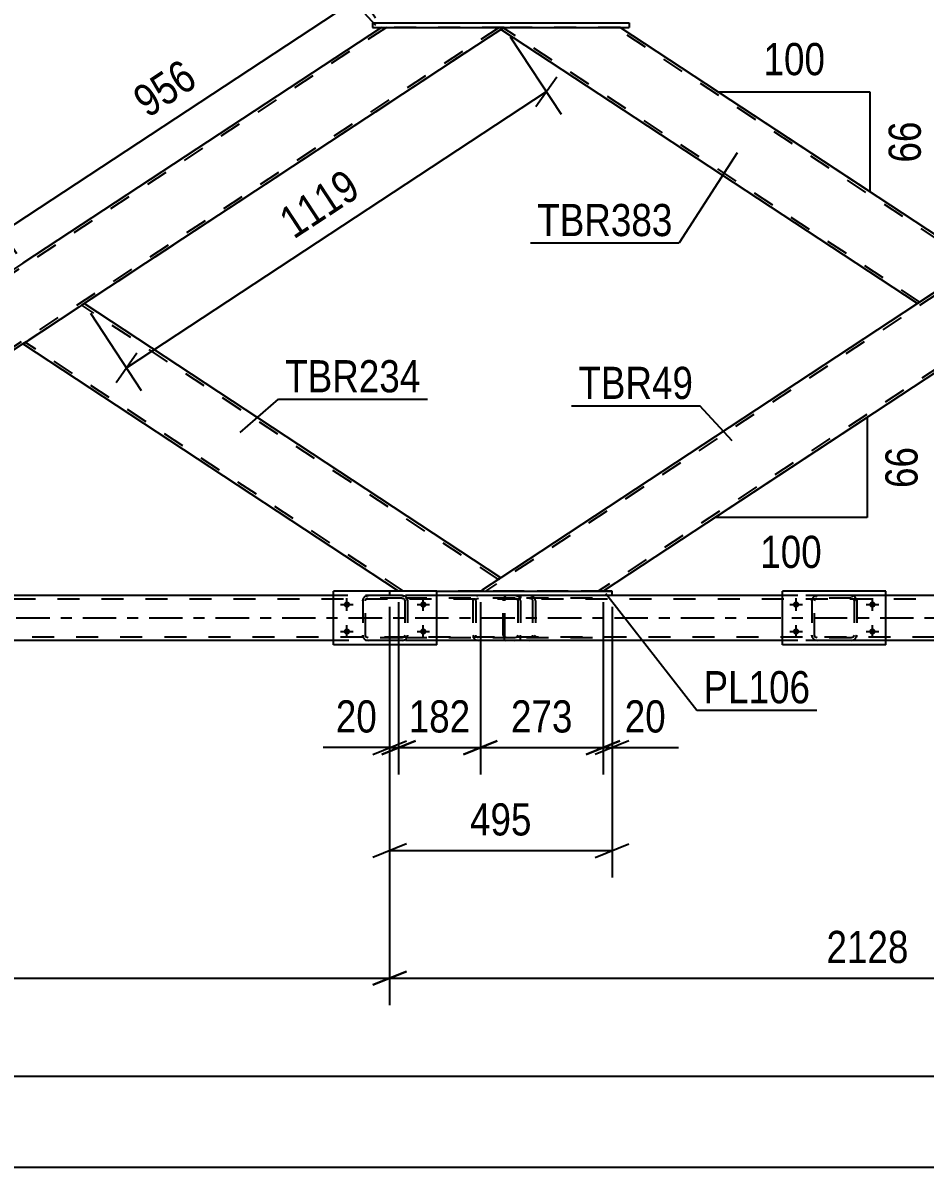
# Model space of a CAD drawing. Header units: millimetres. Extents: x -857 to 332, y -866 to -25.
# Drawn here: x -536.2 to -455.8, y -184.3 to -82.4 of the extents above; entities that cross this region are included whole.
import ezdxf

# ---------------------------------------------------------------- set-up
doc = ezdxf.new("R2010")
doc.units = ezdxf.units.MM
doc.linetypes.add('DXK_LINE_DOT2', pattern=[3.9198, 1.9599, -1.9599])
doc.linetypes.add('DXK_LINE_DOT3', pattern=[5.9187, 2.979, -0.9799, 0.9799, -0.9799])
doc.styles.add('Arial Narrow', font='ARIALN.TTF', dxfattribs={"height": 0.2})

# ---------------------------------------------------------------- blocks, each defined once
blk = doc.blocks.new('Part-570386455-11727 - 11653')
at = {"color": 2, "linetype": 'Continuous'}
for p, q in [((-459.32, -133), (-468.52, -133)), ((-468.52, -137.8), (-468.52, -133)), ((-459.32, -137.8), (-459.32, -133)), ((-459.32, -137.8), (-468.52, -137.8))]:
    blk.add_line(p, q, dxfattribs=at)
blk = doc.blocks.new('Part-570386455-11728 - 11653')
at = {"color": 7, "linetype": 'DXK_LINE_DOT2'}
for p, q in [((-465.63, -133.44), (-465.44, -133.4)), ((-465.44, -133.4), (-465.63, -133.44)), ((-462.4, -133.4), (-465.44, -133.4)), ((-462.4, -133.4), (-462.22, -133.44)), ((-462.22, -133.44), (-462.4, -133.4)), ((-465.92, -133.88), (-465.89, -133.7)), ((-465.89, -133.7), (-465.92, -133.88)), ((-465.92, -133.88), (-465.92, -136.92)), ((-465.68, -133.88), (-465.66, -133.79)), ((-465.68, -136.92), (-465.68, -133.88)), ((-465.66, -133.79), (-465.61, -133.71)), ((-465.61, -133.71), (-465.53, -133.66)), ((-465.53, -133.66), (-465.44, -133.64)), ((-462.4, -133.64), (-465.44, -133.64)), ((-462.4, -133.64), (-462.31, -133.66)), ((-462.31, -133.66), (-462.23, -133.71)), ((-462.23, -133.71), (-462.18, -133.79)), ((-462.18, -133.79), (-462.16, -133.88)), ((-462.16, -133.88), (-462.16, -136.92)), ((-461.96, -133.7), (-461.92, -133.88)), ((-461.92, -133.88), (-461.96, -133.7)), ((-461.92, -133.88), (-461.92, -136.92)), ((-465.89, -137.11), (-465.92, -136.92)), ((-465.92, -136.92), (-465.89, -137.11)), ((-465.66, -137.01), (-465.68, -136.92)), ((-465.61, -137.09), (-465.66, -137.01)), ((-465.44, -137.4), (-465.63, -137.37)), ((-465.63, -137.37), (-465.44, -137.4)), ((-465.53, -137.14), (-465.61, -137.09)), ((-465.44, -137.16), (-465.53, -137.14)), ((-462.4, -137.16), (-465.44, -137.16)), ((-462.4, -137.4), (-465.44, -137.4)), ((-462.31, -137.14), (-462.4, -137.16)), ((-462.22, -137.37), (-462.4, -137.4)), ((-462.4, -137.4), (-462.22, -137.37)), ((-462.23, -137.09), (-462.31, -137.14)), ((-462.18, -137.01), (-462.23, -137.09)), ((-462.16, -136.92), (-462.18, -137.01)), ((-461.92, -136.92), (-461.96, -137.11)), ((-461.96, -137.11), (-461.92, -136.92))]:
    blk.add_line(p, q, dxfattribs=at)
at = {"color": 7, "linetype": 'DXK_LINE_DOT3'}
blk.add_line((-463.92, -135.4), (-463.92, -135.4), dxfattribs=at)
at = {"color": 7, "linetype": 'DXK_LINE_DOT2'}
for centre, start, end in [((-465.44, -133.88), 112.5, 157.5), ((-465.44, -133.88), 112.5, 157.5), ((-462.4, -133.88), 22.5, 67.5), ((-462.4, -133.88), 22.5, 67.5), ((-465.44, -136.92), 202.5, 247.5), ((-465.44, -136.92), 202.5, 247.5), ((-462.4, -136.92), 292.5, 337.5), ((-462.4, -136.92), 292.5, 337.5)]:
    blk.add_arc(centre, 0.48, start, end, dxfattribs=at)
blk = doc.blocks.new('Bolt-570386455-11680 - 11653')
at = {"linetype": 'Continuous'}
for points in [[(-467.32, -133.92, -1), (-467.32, -134.48, -1)], [(-460.52, -133.92, -1), (-460.52, -134.48, -1)], [(-467.32, -136.32, -1), (-467.32, -136.88, -1)], [(-460.52, -136.32, -1), (-460.52, -136.88, -1)]]:
    blk.add_hatch(color=1, dxfattribs=at).paths.add_polyline_path(points)
at = {"color": 1, "linetype": 'Continuous'}
for p, q in [((-467.88, -134.2), (-466.76, -134.2)), ((-467.32, -134.76), (-467.32, -133.64)), ((-461.08, -134.2), (-459.96, -134.2)), ((-460.52, -134.76), (-460.52, -133.64)), ((-467.32, -137.16), (-467.32, -136.04)), ((-460.52, -137.16), (-460.52, -136.04)), ((-467.88, -136.6), (-466.76, -136.6)), ((-461.08, -136.6), (-459.96, -136.6))]:
    blk.add_line(p, q, dxfattribs=at)
blk = doc.blocks.new('Part-570386455-11988 - 11653')
at = {"color": 2, "linetype": 'Continuous'}
for p, q in [((-493.62, -82.99), (-493.58, -82.97)), ((-456.51, -107.4), (-493.62, -82.99)), ((-493.58, -82.97), (-493.33, -82.8)), ((-493.38, -82.84), (-493.34, -82.8)), ((-451.05, -103.81), (-482.99, -82.8)), ((-451.08, -103.83), (-451.49, -104.1)), ((-451.05, -103.81), (-451.08, -103.83)), ((-451.49, -104.1), (-456.51, -107.4))]:
    blk.add_line(p, q, dxfattribs=at)
at = {"color": 7, "linetype": 'DXK_LINE_DOT2'}
for p, q in [((-493.62, -82.99), (-493.58, -82.97)), ((-456.29, -107.26), (-493.4, -82.85)), ((-482.99, -82.8), (-493.34, -82.8)), ((-451.27, -103.96), (-483.42, -82.8)), ((-451.49, -104.1), (-451.18, -103.9)), ((-456.29, -107.26), (-456.27, -107.25))]:
    blk.add_line(p, q, dxfattribs=at)
blk = doc.blocks.new('Part-570386455-11712 - 11653')
at = {"color": 2, "linetype": 'Continuous'}
for p, q in [((-499.32, -133), (-508.52, -133)), ((-508.52, -137.8), (-508.52, -133)), ((-499.32, -137.8), (-499.32, -133)), ((-499.32, -137.8), (-508.52, -137.8))]:
    blk.add_line(p, q, dxfattribs=at)
blk = doc.blocks.new('Part-570386455-11713 - 11653')
at = {"color": 7, "linetype": 'DXK_LINE_DOT2'}
for p, q in [((-505.63, -133.44), (-505.44, -133.4)), ((-505.44, -133.4), (-505.63, -133.44)), ((-502.4, -133.4), (-505.44, -133.4)), ((-502.4, -133.4), (-502.22, -133.44)), ((-502.22, -133.44), (-502.4, -133.4)), ((-505.92, -133.88), (-505.89, -133.7)), ((-505.89, -133.7), (-505.92, -133.88)), ((-505.92, -133.88), (-505.92, -136.92)), ((-505.68, -133.88), (-505.66, -133.79)), ((-505.68, -136.92), (-505.68, -133.88)), ((-505.66, -133.79), (-505.61, -133.71)), ((-505.61, -133.71), (-505.53, -133.66)), ((-505.53, -133.66), (-505.44, -133.64)), ((-502.4, -133.64), (-505.44, -133.64)), ((-502.4, -133.64), (-502.31, -133.66)), ((-502.31, -133.66), (-502.23, -133.71)), ((-502.23, -133.71), (-502.18, -133.79)), ((-502.18, -133.79), (-502.16, -133.88)), ((-502.16, -133.88), (-502.16, -136.92)), ((-501.96, -133.7), (-501.92, -133.88)), ((-501.92, -133.88), (-501.96, -133.7)), ((-501.92, -133.88), (-501.92, -136.92)), ((-505.89, -137.11), (-505.92, -136.92)), ((-505.92, -136.92), (-505.89, -137.11)), ((-505.66, -137.01), (-505.68, -136.92)), ((-505.61, -137.09), (-505.66, -137.01)), ((-505.44, -137.4), (-505.63, -137.37)), ((-505.63, -137.37), (-505.44, -137.4)), ((-505.53, -137.14), (-505.61, -137.09)), ((-505.44, -137.16), (-505.53, -137.14)), ((-502.4, -137.16), (-505.44, -137.16)), ((-502.4, -137.4), (-505.44, -137.4)), ((-502.31, -137.14), (-502.4, -137.16)), ((-502.22, -137.37), (-502.4, -137.4)), ((-502.4, -137.4), (-502.22, -137.37)), ((-502.23, -137.09), (-502.31, -137.14)), ((-502.18, -137.01), (-502.23, -137.09)), ((-502.16, -136.92), (-502.18, -137.01)), ((-501.92, -136.92), (-501.96, -137.11)), ((-501.96, -137.11), (-501.92, -136.92))]:
    blk.add_line(p, q, dxfattribs=at)
at = {"color": 7, "linetype": 'DXK_LINE_DOT3'}
blk.add_line((-503.92, -135.4), (-503.92, -135.4), dxfattribs=at)
at = {"color": 7, "linetype": 'DXK_LINE_DOT2'}
for centre, start, end in [((-505.44, -133.88), 112.5, 157.5), ((-505.44, -133.88), 112.5, 157.5), ((-502.4, -133.88), 22.5, 67.5), ((-502.4, -133.88), 22.5, 67.5), ((-505.44, -136.92), 202.5, 247.5), ((-505.44, -136.92), 202.5, 247.5), ((-502.4, -136.92), 292.5, 337.5), ((-502.4, -136.92), 292.5, 337.5)]:
    blk.add_arc(centre, 0.48, start, end, dxfattribs=at)
blk = doc.blocks.new('Part-570386455-11802 - 11653')
at = {"color": 7, "linetype": 'DXK_LINE_DOT2'}
for p, q in [((-493.23, -133.44), (-493.32, -133.54)), ((-493.13, -133.4), (-493.23, -133.44)), ((-485.46, -133.4), (-493.13, -133.4)), ((-491.85, -133.4), (-491.85, -133.64)), ((-490.84, -133.44), (-491.04, -133.4)), ((-493.38, -133.7), (-493.4, -133.88)), ((-493.4, -136.92), (-493.4, -133.88)), ((-493.32, -133.54), (-493.38, -133.7)), ((-493.26, -133.88), (-493.25, -133.79)), ((-493.26, -136.92), (-493.26, -133.88)), ((-493.25, -133.79), (-493.22, -133.71)), ((-493.22, -133.71), (-493.18, -133.66)), ((-493.18, -133.66), (-493.13, -133.64)), ((-485.46, -133.64), (-493.13, -133.64)), ((-491.04, -133.64), (-490.94, -133.66)), ((-490.94, -133.66), (-490.86, -133.71)), ((-490.86, -133.71), (-490.8, -133.79)), ((-490.8, -133.79), (-490.78, -133.88)), ((-490.78, -133.88), (-490.78, -136.92)), ((-490.56, -133.75), (-490.57, -133.7)), ((-490.53, -133.88), (-490.56, -133.75)), ((-490.53, -133.88), (-490.53, -136.92)), ((-493.4, -136.92), (-493.38, -137.11)), ((-493.38, -137.11), (-493.32, -137.26)), ((-493.32, -137.26), (-493.23, -137.37)), ((-493.25, -137.01), (-493.26, -136.92)), ((-493.22, -137.09), (-493.25, -137.01)), ((-493.23, -137.37), (-493.13, -137.4)), ((-493.18, -137.14), (-493.22, -137.09)), ((-493.13, -137.16), (-493.18, -137.14)), ((-485.46, -137.16), (-493.13, -137.16)), ((-485.46, -137.4), (-493.13, -137.4)), ((-491.85, -137.4), (-491.85, -137.16)), ((-490.94, -137.14), (-491.04, -137.16)), ((-491.04, -137.4), (-490.84, -137.37)), ((-490.86, -137.09), (-490.94, -137.14)), ((-490.8, -137.01), (-490.86, -137.09)), ((-490.78, -136.92), (-490.8, -137.01)), ((-490.57, -137.11), (-490.55, -136.99)), ((-490.55, -136.99), (-490.53, -136.92))]:
    blk.add_line(p, q, dxfattribs=at)
blk.add_arc((-491.02, -133.9), 0.492, 23.8494, 68.8059, dxfattribs=at)
blk = doc.blocks.new('Part-570386455-11858 - 11653')
at = {"color": 2, "linetype": 'Continuous'}
for p, q in [((-505.04, -82.4), (-505.04, -82.8)), ((-505.04, -82.4), (-482.19, -82.4)), ((-482.19, -82.4), (-482.19, -82.8)), ((-505.04, -82.8), (-482.19, -82.8))]:
    blk.add_line(p, q, dxfattribs=at)
blk = doc.blocks.new('Part-570386455-12042 - 11653')
at = {"color": 7, "linetype": 'DXK_LINE_DOT2'}
for p, q in [((-131.32, -133.4), (-788.52, -133.4)), ((-483.71, -133.4), (-508.52, -133.4)), ((-459.32, -133.4), (-468.52, -133.4)), ((-131.32, -133.72), (-805.81, -133.72)), ((-805.81, -137.08), (-131.32, -137.08)), ((-131.32, -137.4), (-748.52, -137.4)), ((-499.32, -137.4), (-508.52, -137.4)), ((-459.32, -137.4), (-468.52, -137.4))]:
    blk.add_line(p, q, dxfattribs=at)
at = {"color": 2, "linetype": 'Continuous'}
for p, q in [((-508.52, -133.4), (-539.32, -133.4)), ((-468.52, -133.4), (-483.71, -133.4)), ((-428.52, -133.4), (-459.32, -133.4)), ((-508.52, -137.4), (-539.32, -137.4)), ((-468.52, -137.4), (-499.32, -137.4)), ((-428.52, -137.4), (-459.32, -137.4))]:
    blk.add_line(p, q, dxfattribs=at)
at = {"color": 7, "linetype": 'DXK_LINE_DOT3'}
blk.add_line((-131.32, -135.4), (-805.81, -135.4), dxfattribs=at)
blk = doc.blocks.new('Part-570386455-11928 - 11653')
at = {"color": 7, "linetype": 'DXK_LINE_DOT2'}
for p, q in [((-492.36, -133.4), (-502.1, -133.4)), ((-495.6, -133.4), (-495.79, -133.44)), ((-492.17, -133.44), (-492.36, -133.4)), ((-492.36, -133.64), (-502.1, -133.64)), ((-496.08, -133.75), (-496.11, -133.88)), ((-496.11, -133.88), (-496.11, -136.92)), ((-496.07, -133.7), (-496.08, -133.75)), ((-495.85, -133.88), (-495.83, -133.79)), ((-495.85, -133.88), (-495.85, -136.92)), ((-495.83, -133.79), (-495.78, -133.71)), ((-495.78, -133.71), (-495.69, -133.66)), ((-495.69, -133.66), (-495.6, -133.64)), ((-492.36, -133.64), (-492.26, -133.66)), ((-492.26, -133.66), (-492.18, -133.71)), ((-492.18, -133.71), (-492.13, -133.79)), ((-492.13, -133.79), (-492.11, -133.88)), ((-492.11, -133.88), (-492.11, -136.92)), ((-491.88, -133.75), (-491.89, -133.7)), ((-491.85, -133.88), (-491.88, -133.75)), ((-491.85, -133.88), (-491.85, -136.92)), ((-492.36, -137.16), (-502.1, -137.16)), ((-492.36, -137.4), (-502.1, -137.4)), ((-496.11, -136.92), (-496.09, -136.99)), ((-496.09, -136.99), (-496.07, -137.11)), ((-495.83, -137.01), (-495.85, -136.92)), ((-495.78, -137.09), (-495.83, -137.01)), ((-495.79, -137.37), (-495.6, -137.4)), ((-495.69, -137.14), (-495.78, -137.09)), ((-495.6, -137.16), (-495.69, -137.14)), ((-492.26, -137.14), (-492.36, -137.16)), ((-492.36, -137.4), (-492.17, -137.37)), ((-492.18, -137.09), (-492.26, -137.14)), ((-492.13, -137.01), (-492.18, -137.09)), ((-492.11, -136.92), (-492.13, -137.01)), ((-491.89, -137.11), (-491.86, -136.99)), ((-491.86, -136.99), (-491.85, -136.92))]:
    blk.add_line(p, q, dxfattribs=at)
for centre, start, end in [((-492.34, -133.9), 24.32, 69.2417), ((-495.62, -136.9), 204.32, 249.2417)]:
    blk.add_arc(centre, 0.496, start, end, dxfattribs=at)
blk = doc.blocks.new('Part-570386455-12027 - 11653')
at = {"color": 7, "linetype": 'DXK_LINE_DOT2'}
for p, q in [((-503.52, -133), (-503.52, -133.4)), ((-483.71, -133), (-503.52, -133)), ((-499.32, -133.4), (-503.52, -133.4))]:
    blk.add_line(p, q, dxfattribs=at)
at = {"color": 2, "linetype": 'Continuous'}
for p, q in [((-499.32, -133), (-483.71, -133)), ((-483.71, -133.4), (-499.32, -133.4)), ((-483.71, -133.4), (-483.71, -133))]:
    blk.add_line(p, q, dxfattribs=at)
blk = doc.blocks.new('Bolt-570386455-12051 - 11653')
at = {"linetype": 'Continuous'}
for points in [[(-507.32, -133.92, -1), (-507.32, -134.48, -1)], [(-500.52, -133.92, -1), (-500.52, -134.48, -1)], [(-507.32, -136.32, -1), (-507.32, -136.88, -1)], [(-500.52, -136.32, -1), (-500.52, -136.88, -1)]]:
    blk.add_hatch(color=1, dxfattribs=at).paths.add_polyline_path(points)
at = {"color": 1, "linetype": 'Continuous'}
for p, q in [((-507.88, -134.2), (-506.76, -134.2)), ((-507.32, -134.76), (-507.32, -133.64)), ((-501.08, -134.2), (-499.96, -134.2)), ((-500.52, -134.76), (-500.52, -133.64)), ((-507.32, -137.16), (-507.32, -136.04)), ((-500.52, -137.16), (-500.52, -136.04)), ((-507.88, -136.6), (-506.76, -136.6)), ((-501.08, -136.6), (-499.96, -136.6))]:
    blk.add_line(p, q, dxfattribs=at)
blk = doc.blocks.new('Part-570386455-12179 - 11653')
at = {"color": 2, "linetype": 'Continuous'}
for p, q in [((-536.15, -110.97), (-531.16, -107.69)), ((-530.72, -107.4), (-531.16, -107.69)), ((-493.62, -131.81), (-530.72, -107.4)), ((-536.18, -110.99), (-536.15, -110.97)), ((-502.72, -133), (-536.18, -110.99)), ((-494.05, -132.1), (-495.43, -133)), ((-493.65, -131.83), (-494.05, -132.1)), ((-493.65, -131.83), (-493.62, -131.81))]:
    blk.add_line(p, q, dxfattribs=at)
at = {"color": 7, "linetype": 'DXK_LINE_DOT2'}
for p, q in [((-493.83, -131.96), (-530.94, -107.55)), ((-535.96, -110.85), (-535.95, -110.84)), ((-502.29, -133), (-535.96, -110.85)), ((-494.05, -132.1), (-493.74, -131.9)), ((-495.43, -133), (-502.72, -133))]:
    blk.add_line(p, q, dxfattribs=at)
blk = doc.blocks.new('Part-570386455-12189 - 11653')
at = {"color": 7, "linetype": 'DXK_LINE_DOT2'}
for p, q in [((-503.81, -82.8), (-580.12, -133)), ((-493.76, -82.8), (-570.08, -133)), ((-493.33, -82.8), (-536.18, -110.99)), ((-493.33, -82.8), (-504.24, -82.8)), ((-536.18, -103.81), (-541.64, -107.4)), ((-530.72, -107.4), (-536.18, -110.99)), ((-578.75, -131.81), (-580.56, -133)), ((-569.64, -133), (-580.56, -133))]:
    blk.add_line(p, q, dxfattribs=at)
at = {"color": 2, "linetype": 'Continuous'}
for p, q in [((-504.24, -82.8), (-536.18, -103.81)), ((-493.62, -82.99), (-530.72, -107.4)), ((-578.75, -131.81), (-541.64, -107.4)), ((-536.18, -110.99), (-569.64, -133))]:
    blk.add_line(p, q, dxfattribs=at)
blk = doc.blocks.new('Part-570386455-12194 - 11653')
at = {"color": 7, "linetype": 'DXK_LINE_DOT2'}
for p, q in [((-418.67, -82.8), (-494.99, -133)), ((-408.63, -82.8), (-484.94, -133)), ((-408.19, -82.8), (-419.11, -82.8)), ((-408.19, -82.8), (-408.48, -82.99)), ((-451.05, -103.81), (-456.51, -107.4)), ((-445.59, -107.4), (-451.05, -110.99)), ((-493.62, -131.81), (-495.43, -133)), ((-484.51, -133), (-495.43, -133))]:
    blk.add_line(p, q, dxfattribs=at)
at = {"color": 2, "linetype": 'Continuous'}
for p, q in [((-419.11, -82.8), (-451.05, -103.81)), ((-408.48, -82.99), (-445.59, -107.4)), ((-456.51, -107.4), (-493.62, -131.81)), ((-451.05, -110.99), (-484.51, -133))]:
    blk.add_line(p, q, dxfattribs=at)
blk = doc.blocks.new('StraightDimension-570386455-12631 - 11653')
at = {"color": 7, "linetype": 'Continuous'}
for p, q in [((-503.52, -134.4), (-503.52, -149.34)), ((-502.72, -134), (-502.72, -149.34)), ((-505.02, -147.54), (-502.02, -146.34)), ((-501.22, -146.34), (-504.22, -147.54)), ((-503.52, -146.94), (-509.43, -146.94)), ((-503.52, -146.94), (-509.43, -146.94)), ((-503.52, -146.94), (-502.72, -146.94))]:
    blk.add_line(p, q, dxfattribs=at)
at = {"color": 0}
blk.add_wipeout([(-504.05, -146.19), (-504.05, -141.99), (-508.91, -141.99), (-508.91, -146.19)], dxfattribs=at)
at = {"color": 3, "style": 'Arial Narrow'}
blk.add_text('20', height=2.863, dxfattribs=at).set_placement((-508.31, -145.59))
blk = doc.blocks.new('StraightDimension-570386455-13001 - 11653')
at = {"color": 7, "linetype": 'Continuous'}
blk.add_line((-806.45, -184.29), (-91.26, -184.29), dxfattribs=at)
blk = doc.blocks.new('StraightDimension-570386455-12655 - 11653')
at = {"color": 7, "linetype": 'Continuous'}
for p, q in [((-484.51, -134), (-484.51, -149.34)), ((-483.71, -134.4), (-483.71, -149.34)), ((-486.01, -147.54), (-483.01, -146.34)), ((-482.21, -146.34), (-485.21, -147.54)), ((-484.51, -146.94), (-483.71, -146.94)), ((-483.71, -146.94), (-477.8, -146.94)), ((-483.71, -146.94), (-477.8, -146.94))]:
    blk.add_line(p, q, dxfattribs=at)
at = {"color": 0}
blk.add_wipeout([(-478.33, -146.19), (-478.33, -141.99), (-483.18, -141.99), (-483.18, -146.19)], dxfattribs=at)
at = {"color": 3, "style": 'Arial Narrow'}
blk.add_text('20', height=2.863, dxfattribs=at).set_placement((-482.58, -145.59))
blk = doc.blocks.new('AngleDimension-570386455-13632 - 11653')
at = {"color": 7, "linetype": 'Continuous'}
for p, q in [((-462.63, -96.2), (-474.24, -88.56)), ((-460.71, -88.56), (-474.24, -88.56)), ((-460.71, -97.46), (-474.24, -88.56)), ((-460.71, -97.46), (-460.71, -88.56))]:
    blk.add_line(p, q, dxfattribs=at)
at = {"color": 0}
for points in [[(-464.13, -87.66), (-464.13, -83.46), (-470.82, -83.46), (-470.82, -87.66)], [(-455.61, -90.58), (-459.81, -90.58), (-459.81, -95.44), (-455.61, -95.44)]]:
    blk.add_wipeout(points, dxfattribs=at)
at = {"color": 3, "style": 'Arial Narrow'}
blk.add_text('100', height=2.863, dxfattribs=at).set_placement((-470.22, -87.06))
blk.add_text('66', height=2.863, rotation=90.0002, dxfattribs=at).set_placement((-456.21, -94.84))
blk = doc.blocks.new('StraightDimension-570386455-12950 - 11653')
at = {"color": 7, "linetype": 'Continuous'}
for p, q in [((-503.52, -134.4), (-503.52, -169.87)), ((-418.39, -134.4), (-418.39, -169.87)), ((-502.02, -166.87), (-505.02, -168.07)), ((-419.89, -168.07), (-416.89, -166.87)), ((-503.52, -167.47), (-418.39, -167.47))]:
    blk.add_line(p, q, dxfattribs=at)
at = {"color": 0}
blk.add_wipeout([(-456.7, -166.72), (-456.7, -162.52), (-465.21, -162.52), (-465.21, -166.72)], dxfattribs=at)
at = {"color": 3, "style": 'Arial Narrow'}
blk.add_text('2128', height=2.863, dxfattribs=at).set_placement((-464.61, -166.12))
blk = doc.blocks.new('StraightDimension-570386455-13623 - 11653')
at = {"color": 7, "linetype": 'Continuous'}
for p, q in [((-504.79, -81.97), (-507.63, -77.65)), ((-506.99, -81.36), (-505.14, -78.71)), ((-538.01, -101.04), (-506.07, -80.03)), ((-536.73, -102.98), (-539.57, -98.66)), ((-537.08, -99.72), (-538.93, -102.37))]:
    blk.add_line(p, q, dxfattribs=at)
at = {"color": 0}
blk.add_wipeout([(-519.66, -88.07), (-521.96, -84.57), (-527.55, -88.24), (-525.24, -91.75)], dxfattribs=at)
at = {"color": 3, "style": 'Arial Narrow'}
blk.add_text('956', height=2.863, rotation=33.3347, dxfattribs=at).set_placement((-525.07, -90.92))
blk = doc.blocks.new('StraightDimension-570386455-13055 - 11653')
at = {"color": 7, "linetype": 'Continuous'}
blk.add_line((-805.81, -176.19), (-91.9, -176.19), dxfattribs=at)
blk = doc.blocks.new('AngleDimension-570386455-34157 - 11653')
at = {"color": 7, "linetype": 'Continuous'}
for p, q in [((-461, -117.54), (-474.53, -126.44)), ((-461, -117.54), (-461, -126.44)), ((-474.47, -126.4), (-474.53, -126.44)), ((-461, -126.44), (-474.53, -126.44))]:
    blk.add_line(p, q, dxfattribs=at)
at = {"color": 0}
for points in [[(-455.9, -119.56), (-460.1, -119.56), (-460.1, -124.42), (-455.9, -124.42)], [(-464.42, -131.54), (-464.42, -127.34), (-471.11, -127.34), (-471.11, -131.54)]]:
    blk.add_wipeout(points, dxfattribs=at)
at = {"color": 3, "style": 'Arial Narrow'}
blk.add_text('66', height=2.863, rotation=90.0002, dxfattribs=at).set_placement((-456.5, -123.82))
blk.add_text('100', height=2.863, dxfattribs=at).set_placement((-470.51, -130.94))
blk = doc.blocks.new('StraightDimension-570386455-12639 - 11653')
at = {"color": 7, "linetype": 'Continuous'}
for p, q in [((-502.72, -134), (-502.72, -149.34)), ((-495.43, -134), (-495.43, -149.34)), ((-504.22, -147.54), (-501.22, -146.34)), ((-493.93, -146.34), (-496.93, -147.54)), ((-502.72, -146.94), (-495.43, -146.94))]:
    blk.add_line(p, q, dxfattribs=at)
at = {"color": 0}
blk.add_wipeout([(-495.73, -146.19), (-495.73, -141.99), (-502.42, -141.99), (-502.42, -146.19)], dxfattribs=at)
at = {"color": 3, "style": 'Arial Narrow'}
blk.add_text('182', height=2.863, dxfattribs=at).set_placement((-501.82, -145.59))
blk = doc.blocks.new('StraightDimension-570386455-12647 - 11653')
at = {"color": 7, "linetype": 'Continuous'}
for p, q in [((-495.43, -134), (-495.43, -149.34)), ((-484.51, -134), (-484.51, -149.34)), ((-496.93, -147.54), (-493.93, -146.34)), ((-483.01, -146.34), (-486.01, -147.54)), ((-495.43, -146.94), (-484.51, -146.94))]:
    blk.add_line(p, q, dxfattribs=at)
at = {"color": 0}
blk.add_wipeout([(-486.62, -146.19), (-486.62, -141.99), (-493.31, -141.99), (-493.31, -146.19)], dxfattribs=at)
at = {"color": 3, "style": 'Arial Narrow'}
blk.add_text('273', height=2.863, dxfattribs=at).set_placement((-492.71, -145.59))
blk = doc.blocks.new('StraightDimension-570386455-12664 - 11653')
at = {"color": 7, "linetype": 'Continuous'}
for p, q in [((-503.52, -134.4), (-503.52, -158.51)), ((-483.71, -134.4), (-483.71, -158.51)), ((-502.02, -155.51), (-505.02, -156.71)), ((-485.21, -156.71), (-482.21, -155.51)), ((-503.52, -156.11), (-483.71, -156.11))]:
    blk.add_line(p, q, dxfattribs=at)
at = {"color": 0}
blk.add_wipeout([(-490.27, -155.36), (-490.27, -151.16), (-496.96, -151.16), (-496.96, -155.36)], dxfattribs=at)
at = {"color": 3, "style": 'Arial Narrow'}
blk.add_text('495', height=2.863, dxfattribs=at).set_placement((-496.36, -154.76))
blk = doc.blocks.new('StraightDimension-570386455-12960 - 11653')
at = {"color": 7, "linetype": 'Continuous'}
for p, q in [((-588.66, -134.4), (-588.66, -169.87)), ((-503.52, -134.4), (-503.52, -169.87)), ((-587.16, -166.87), (-590.16, -168.07)), ((-505.02, -168.07), (-502.02, -166.87)), ((-588.66, -167.47), (-503.52, -167.47))]:
    blk.add_line(p, q, dxfattribs=at)
at = {"color": 0}
blk.add_wipeout([(-541.84, -166.72), (-541.84, -162.52), (-550.35, -162.52), (-550.35, -166.72)], dxfattribs=at)
at = {"color": 3, "style": 'Arial Narrow'}
blk.add_text('2128', height=2.863, dxfattribs=at).set_placement((-549.75, -166.12))
blk = doc.blocks.new('StraightDimension-570386455-13605 - 11653')
at = {"color": 7, "linetype": 'Continuous'}
for p, q in [((-492.78, -83.64), (-488.24, -90.53)), ((-490.49, -89.85), (-488.64, -87.2)), ((-526.96, -113.12), (-489.56, -88.52)), ((-530.17, -108.24), (-525.64, -115.13)), ((-526.04, -111.8), (-527.88, -114.45))]:
    blk.add_line(p, q, dxfattribs=at)
at = {"color": 0}
blk.add_wipeout([(-505.12, -97.86), (-507.43, -94.35), (-514.54, -99.03), (-512.23, -102.54)], dxfattribs=at)
at = {"color": 3, "style": 'Arial Narrow'}
blk.add_text('1119', height=2.863, rotation=33.3347, dxfattribs=at).set_placement((-512.06, -101.71))
blk = doc.blocks.new('Mark-570386455-11984 - 11653')
at = {"color": 30, "linetype": 'Continuous'}
for p in [(-472.57, -93.99), (-490.97, -101.99)]:
    blk.add_line(p, (-477.72, -101.99), dxfattribs=at)
at = {"color": 0}
blk.add_wipeout([(-478.32, -101.39), (-478.32, -98.39), (-490.37, -98.39), (-490.37, -101.39)], dxfattribs=at)
blk.add_wipeout([(-478.32, -101.39), (-478.32, -98.39), (-490.37, -98.39), (-490.37, -101.39)], dxfattribs=at)
at = {"color": 3, "style": 'Arial Narrow'}
blk.add_text('TBR383', height=2.863, dxfattribs=at).set_placement((-490.37, -101.39))
blk = doc.blocks.new('Mark-570386455-12175 - 11653')
at = {"color": 30, "linetype": 'Continuous'}
for p, q in [((-516.82, -118.89), (-513.42, -115.9)), ((-513.42, -115.9), (-500.16, -115.9))]:
    blk.add_line(p, q, dxfattribs=at)
at = {"color": 0}
blk.add_wipeout([(-500.76, -115.3), (-500.76, -112.3), (-512.82, -112.3), (-512.82, -115.3)], dxfattribs=at)
blk.add_wipeout([(-500.76, -115.3), (-500.76, -112.3), (-512.82, -112.3), (-512.82, -115.3)], dxfattribs=at)
at = {"color": 3, "style": 'Arial Narrow'}
blk.add_text('TBR234', height=2.863, dxfattribs=at).set_placement((-512.82, -115.3))
blk = doc.blocks.new('Mark-570386455-11854 - 11653')
at = {"color": 30, "linetype": 'Continuous'}
for p in [(-522.85, -74.59), (-504.75, -82.63)]:
    blk.add_line(p, (-512.14, -74.59), dxfattribs=at)
at = {"color": 0}
blk.add_wipeout([(-512.74, -73.99), (-512.74, -70.99), (-522.25, -70.99), (-522.25, -73.99)], dxfattribs=at)
blk.add_wipeout([(-512.74, -73.99), (-512.74, -70.99), (-522.25, -70.99), (-522.25, -73.99)], dxfattribs=at)
at = {"color": 3, "style": 'Arial Narrow'}
blk.add_text('PL103', height=2.863, dxfattribs=at).set_placement((-522.25, -73.99))
blk = doc.blocks.new('Mark-570386455-12023 - 11653')
at = {"color": 30, "linetype": 'Continuous'}
for p, q in [((-484.27, -133.21), (-476.16, -143.59)), ((-476.16, -143.59), (-465.46, -143.59))]:
    blk.add_line(p, q, dxfattribs=at)
at = {"color": 0}
blk.add_wipeout([(-466.06, -142.99), (-466.06, -139.99), (-475.56, -139.99), (-475.56, -142.99)], dxfattribs=at)
blk.add_wipeout([(-466.06, -142.99), (-466.06, -139.99), (-475.56, -139.99), (-475.56, -142.99)], dxfattribs=at)
at = {"color": 3, "style": 'Arial Narrow'}
blk.add_text('PL106', height=2.863, dxfattribs=at).set_placement((-475.56, -142.99))
blk = doc.blocks.new('Mark-570386455-12190 - 11653')
at = {"color": 30, "linetype": 'Continuous'}
for p in [(-487.31, -116.49), (-473.02, -119.62)]:
    blk.add_line(p, (-475.88, -116.49), dxfattribs=at)
at = {"color": 0}
blk.add_wipeout([(-476.48, -115.89), (-476.48, -112.89), (-486.71, -112.89), (-486.71, -115.89)], dxfattribs=at)
blk.add_wipeout([(-476.48, -115.89), (-476.48, -112.89), (-486.71, -112.89), (-486.71, -115.89)], dxfattribs=at)
at = {"color": 3, "style": 'Arial Narrow'}
blk.add_text('TBR49', height=2.863, dxfattribs=at).set_placement((-486.71, -115.89))

msp = doc.modelspace()

# ---------------------------------------------------------------- block references
for name in ['Part-570386455-11858 - 11653', 'Part-570386455-12189 - 11653', 'Part-570386455-12194 - 11653', 'Part-570386455-11988 - 11653', 'Part-570386455-12179 - 11653', 'Part-570386455-12042 - 11653', 'Part-570386455-11712 - 11653', 'Part-570386455-11713 - 11653', 'Part-570386455-12027 - 11653', 'Part-570386455-11928 - 11653', 'Part-570386455-11802 - 11653', 'Part-570386455-11727 - 11653', 'Part-570386455-11728 - 11653', 'Bolt-570386455-12051 - 11653', 'Bolt-570386455-11680 - 11653']:
    msp.add_blockref(name, (0, 0))

# ---------------------------------------------------------------- next in the draw order: block references
for name in ['StraightDimension-570386455-13623 - 11653', 'AngleDimension-570386455-13632 - 11653', 'AngleDimension-570386455-34157 - 11653', 'StraightDimension-570386455-12631 - 11653']:
    msp.add_blockref(name, (0, 0))

# ---------------------------------------------------------------- next in the draw order: block references
for name in ['Mark-570386455-11854 - 11653', 'StraightDimension-570386455-13605 - 11653', 'Mark-570386455-12190 - 11653', 'StraightDimension-570386455-13001 - 11653']:
    msp.add_blockref(name, (0, 0))

# ---------------------------------------------------------------- next in the draw order: block references
for name in ['Mark-570386455-11984 - 11653', 'Mark-570386455-12175 - 11653', 'StraightDimension-570386455-12655 - 11653']:
    msp.add_blockref(name, (0, 0))

# ---------------------------------------------------------------- next in the draw order: block references
msp.add_blockref('StraightDimension-570386455-12950 - 11653', (0, 0))

# ---------------------------------------------------------------- next in the draw order: block references
msp.add_blockref('StraightDimension-570386455-13055 - 11653', (0, 0))

# ---------------------------------------------------------------- next in the draw order: block references
msp.add_blockref('StraightDimension-570386455-12639 - 11653', (0, 0))

# ---------------------------------------------------------------- next in the draw order: block references
msp.add_blockref('StraightDimension-570386455-12647 - 11653', (0, 0))

# ---------------------------------------------------------------- next in the draw order: block references
msp.add_blockref('StraightDimension-570386455-12664 - 11653', (0, 0))

# ---------------------------------------------------------------- next in the draw order: block references
for name in ['Mark-570386455-12023 - 11653', 'StraightDimension-570386455-12960 - 11653']:
    msp.add_blockref(name, (0, 0))

doc.saveas('drawing.dxf')
